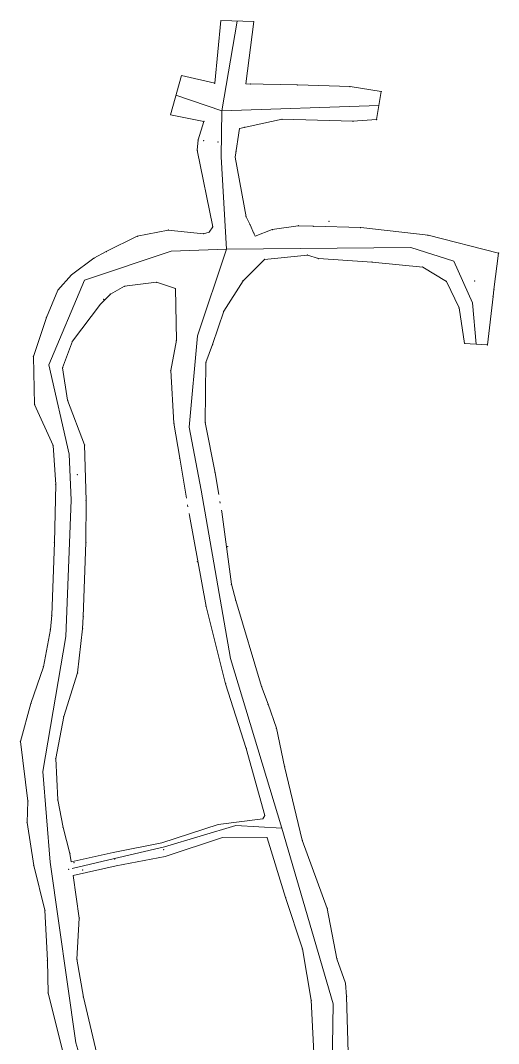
# Model space of a CAD drawing. Header units: millimetres. Extents: x 649692 to 649863, y 4147071 to 4147300.
# Drawn here: x 649737.7 to 649789.5, y 4147188.9 to 4147299.7 of the extents above; entities that cross this region are included whole.
import ezdxf

# ---------------------------------------------------------------- set-up
doc = ezdxf.new("R2010")
doc.units = ezdxf.units.MM
doc.header["$PDSIZE"] = -3
for name, color, linetype, lineweight in [('2614', 6, 'Continuous', 0), ('2635', 3, 'Continuous', 0), ('FERE', 5, 'Continuous', 0), ('GEOFENCE', 3, 'Continuous', 0)]:
    doc.layers.add(name, color=color, linetype=linetype, lineweight=lineweight)

msp = doc.modelspace()

# ---------------------------------------------------------------- linework, layer by layer
at = {"layer": '2614', "lineweight": 0}
for p, q in [((649750.34, 4147276.35, 2636.5), (649746.98, 4147274.68, 2636.19)), ((649746.98, 4147274.68, 2636.19), (649745.64, 4147273.97, 2636.04)), ((649745.64, 4147273.97, 2636.04), (649743.21, 4147272.16, 2635.64)), ((649743.21, 4147272.16, 2635.64), (649741.74, 4147270.52, 2635.34)), ((649747.43, 4147270.09, 2635.9), (649748.97, 4147270.93, 2636.19)), ((649748.97, 4147270.93, 2636.19), (649752.42, 4147271.37, 2636.58)), ((649741.74, 4147270.52, 2635.34), (649740.49, 4147267.55, 2635.11)), ((649746.37, 4147268.99, 2635.6), (649747.43, 4147270.09, 2635.9)), ((649743.32, 4147264.98, 2634.85), (649746.37, 4147268.99, 2635.6)), ((649740.49, 4147267.55, 2635.11), (649739.09, 4147263.34, 2634.73)), ((649742.25, 4147262.11, 2634.66), (649743.32, 4147264.98, 2634.85)), ((649739.09, 4147263.34, 2634.73), (649739.22, 4147258.12, 2634.14)), ((649742.78, 4147258.58, 2634.13), (649742.25, 4147262.11, 2634.66)), ((649739.22, 4147258.12, 2634.14), (649741.21, 4147253.67, 2633.52)), ((649744.63, 4147253.74, 2633.61), (649742.78, 4147258.58, 2634.13)), ((649741.36, 4147243.19, 2632.4), (649741.07, 4147235.31, 2630.73)), ((649744.78, 4147243.18, 2632.04), (649744.49, 4147235.15, 2630.79)), ((649741.07, 4147235.31, 2630.73), (649740.93, 4147233.75, 2630.46)), ((649744.49, 4147235.15, 2630.79), (649744.41, 4147233.84, 2630.39)), ((649740.93, 4147233.75, 2630.46), (649740.17, 4147229.73, 2630.03)), ((649744.41, 4147233.84, 2630.39), (649743.88, 4147229.05, 2629.68)), ((649738.82, 4147225.75, 2629.1), (649740.17, 4147229.73, 2630.03)), ((649743.88, 4147229.05, 2629.68), (649742.38, 4147224.32, 2628.64)), ((649737.68, 4147221.64, 2628.92), (649738.82, 4147225.75, 2629.1)), ((649742.38, 4147224.32, 2628.64), (649741.5, 4147219.77, 2627.86)), ((649738.49, 4147215.18, 2627.38), (649737.68, 4147221.64, 2628.92)), ((649741.5, 4147219.77, 2627.86), (649741.73, 4147215.31, 2627.33)), ((649738.49, 4147215.18, 2627.38), (649738.4, 4147212.86, 2626.92)), ((649742.3, 4147212.33, 2626.88), (649741.73, 4147215.31, 2627.33)), ((649738.4, 4147212.86, 2626.92), (649739.12, 4147208.21, 2626.73)), ((649743.04, 4147209.51, 2626.63), (649742.3, 4147212.33, 2626.88)), ((649743.17, 4147208.61, 2626.23), (649743.04, 4147209.51, 2626.63)), ((649739.12, 4147208.21, 2626.73), (649740.34, 4147203.35, 2625.76)), ((649744.05, 4147202.51, 2625.65), (649743.39, 4147207.12, 2625.98)), ((649740.34, 4147203.35, 2625.76), (649740.6, 4147197.92, 2625.12)), ((649743.8, 4147198.04, 2625.04), (649744.05, 4147202.51, 2625.65)), ((649740.6, 4147197.92, 2625.12), (649740.67, 4147194.39, 2624.33)), ((649743.8, 4147198.04, 2625.04), (649744.51, 4147193.95, 2624.13)), ((649744.51, 4147193.95, 2624.13), (649746.26, 4147186.58, 2622.78))]:
    msp.add_line(p, q, dxfattribs=at)
at = {"layer": '2614'}
for p, q in [((649741.21, 4147253.67, 2633.52), (649741.51, 4147249.46, 2633.27)), ((649744.63, 4147253.74, 2633.61), (649744.79, 4147247.71, 2632.83)), ((649741.51, 4147249.46, 2633.27), (649741.36, 4147243.19, 2632.4)), ((649744.79, 4147247.71, 2632.83), (649744.78, 4147243.18, 2632.04)), ((649740.67, 4147194.39, 2624.33), (649742.81, 4147185.88, 2622.79))]:
    msp.add_line(p, q, dxfattribs=at)
at = {"layer": '2614', "lineweight": 0}
for p in [(649746.98, 4147274.68, 2636.19), (649745.64, 4147273.97, 2636.04), (649743.21, 4147272.16, 2635.64), (649748.97, 4147270.93, 2636.19), (649741.74, 4147270.52, 2635.34), (649747.43, 4147270.09, 2635.9), (649746.37, 4147268.99, 2635.6), (649746.68, 4147269.51, 2635.72), (649740.49, 4147267.55, 2635.11), (649743.32, 4147264.98, 2634.85), (649739.09, 4147263.34, 2634.73), (649742.25, 4147262.11, 2634.66), (649739.22, 4147258.12, 2634.14), (649742.78, 4147258.58, 2634.13), (649741.21, 4147253.67, 2633.52), (649744.63, 4147253.74, 2633.61), (649743.84, 4147250.51, 2634.65), (649741.51, 4147249.46, 2633.27), (649741.51, 4147249.46, 2633.27), (649741.51, 4147249.46, 2633.27), (649744.79, 4147247.71, 2632.83), (649744.79, 4147247.71, 2632.83), (649744.79, 4147247.71, 2632.83), (649741.36, 4147243.19, 2632.4), (649744.78, 4147243.18, 2632.04), (649741.07, 4147235.31, 2630.73), (649744.49, 4147235.15, 2630.79), (649740.93, 4147233.75, 2630.46), (649744.41, 4147233.84, 2630.39), (649740.17, 4147229.73, 2630.03), (649743.88, 4147229.05, 2629.68), (649738.82, 4147225.75, 2629.1), (649742.38, 4147224.32, 2628.64), (649737.68, 4147221.64, 2628.92), (649741.5, 4147219.77, 2627.86), (649738.49, 4147215.18, 2627.38), (649741.73, 4147215.31, 2627.33), (649738.4, 4147212.86, 2626.92), (649742.3, 4147212.33, 2626.88), (649743.04, 4147209.51, 2626.63), (649739.12, 4147208.21, 2626.73), (649740.34, 4147203.35, 2625.76), (649744.05, 4147202.51, 2625.65), (649740.6, 4147197.92, 2625.12), (649743.8, 4147198.04, 2625.04), (649740.67, 4147194.39, 2624.33), (649740.67, 4147194.39, 2624.33), (649744.51, 4147193.95, 2624.13)]:
    msp.add_point(p, dxfattribs=at)
at = {"layer": '2635', "lineweight": 0}
for p, q in [((649759.38, 4147299.71, 2622.65), (649758.72, 4147292.91, 2635.64)), ((649759.38, 4147299.71, 2622.65), (649762.96, 4147299.59, 2618.92)), ((649762.96, 4147299.59, 2618.92), (649762.1, 4147292.85, 2634.66)), ((649755.12, 4147293.75, 2635.87), (649753.94, 4147289.5, 2635.84)), ((649758.72, 4147292.91, 2635.64), (649755.12, 4147293.75, 2635.87)), ((649762.1, 4147292.85, 2634.66), (649767.69, 4147292.74, 2636.85)), ((649767.69, 4147292.74, 2636.85), (649773.38, 4147292.56, 2636.82)), ((649773.38, 4147292.56, 2636.82), (649776.76, 4147292.01, 2636.97)), ((649776.76, 4147292.01, 2636.97), (649776.26, 4147288.98, 2636.95)), ((649757.56, 4147288.78, 2637.04), (649753.94, 4147289.5, 2635.84)), ((649757.56, 4147288.78, 2637.04), (649756.92, 4147286.78, 2637.13)), ((649761.41, 4147288.03, 2637.13), (649766.03, 4147289.01, 2637.11)), ((649766.03, 4147289.01, 2637.11), (649773.69, 4147288.8, 2636.98)), ((649773.69, 4147288.8, 2636.98), (649776.26, 4147288.98, 2636.95)), ((649761.41, 4147288.03, 2637.13), (649760.95, 4147284.91, 2637.2)), ((649756.84, 4147285.66, 2637.28), (649756.92, 4147286.78, 2637.13)), ((649758.52, 4147277.38, 2637.27), (649756.84, 4147285.66, 2637.28)), ((649762.12, 4147278.46, 2637.36), (649760.95, 4147284.91, 2637.2)), ((649762.56, 4147277.59, 2637.46), (649762.12, 4147278.46, 2637.36)), ((649762.97, 4147276.66, 2637.47), (649762.56, 4147277.59, 2637.46)), ((649753.69, 4147277.01, 2636.92), (649750.34, 4147276.35, 2636.5)), ((649757.51, 4147276.61, 2637.36), (649753.69, 4147277.01, 2636.92)), ((649757.51, 4147276.61, 2637.36), (649758.14, 4147276.8, 2637.11)), ((649758.14, 4147276.8, 2637.11), (649758.52, 4147277.38, 2637.27)), ((649763.11, 4147276.35, 2637.38), (649762.97, 4147276.66, 2637.47)), ((649763.11, 4147276.35, 2637.38), (649764.96, 4147277.06, 2637.3)), ((649764.96, 4147277.06, 2637.3), (649767.78, 4147277.48, 2637.36)), ((649767.78, 4147277.48, 2637.36), (649769.4, 4147277.42, 2636.83)), ((649769.4, 4147277.42, 2636.83), (649774.55, 4147277.29, 2636.16)), ((649774.55, 4147277.29, 2636.16), (649781.83, 4147276.46, 2635.54)), ((649781.83, 4147276.46, 2635.54), (649789.47, 4147274.52, 2634.07)), ((649764.12, 4147273.84, 2637.1), (649768.77, 4147274.3, 2637.31)), ((649768.77, 4147274.3, 2637.31), (649769.95, 4147273.93, 2637.04)), ((649788.97, 4147270.58, 2634.18), (649789.47, 4147274.52, 2634.07)), ((649761.8, 4147271.53, 2637.78), (649764.12, 4147273.84, 2637.1)), ((649769.95, 4147273.93, 2637.04), (649775.77, 4147273.55, 2636.13)), ((649775.77, 4147273.55, 2636.13), (649781.26, 4147273, 2635.52)), ((649781.26, 4147273, 2635.52), (649783.82, 4147271.46, 2634.85)), ((649752.42, 4147271.37, 2636.58), (649754.47, 4147270.68, 2637.45)), ((649761.8, 4147271.53, 2637.78), (649759.7, 4147268.23, 2638.27)), ((649783.82, 4147271.46, 2634.85), (649785.2, 4147268.59, 2635.67)), ((649754.47, 4147270.68, 2637.45), (649754.57, 4147265.09, 2638.54)), ((649788.26, 4147264.57, 2637.25), (649788.88, 4147269.83, 2635.74)), ((649788.88, 4147269.83, 2635.74), (649788.97, 4147270.58, 2634.18)), ((649759.7, 4147268.23, 2638.27), (649758.49, 4147264.62, 2638.88)), ((649785.2, 4147268.59, 2635.67), (649785.79, 4147264.73, 2637.13)), ((649754.57, 4147265.09, 2638.54), (649753.97, 4147261.82, 2638.98)), ((649757.77, 4147262.69, 2638.78), (649758.49, 4147264.62, 2638.88)), ((649785.79, 4147264.73, 2637.13), (649788.26, 4147264.57, 2637.25)), ((649757.77, 4147262.69, 2638.78), (649757.7, 4147256.19, 2639.68)), ((649754.31, 4147256.09, 2639.59), (649753.97, 4147261.82, 2638.98)), ((649754.93, 4147252.31, 2639.95), (649754.31, 4147256.09, 2639.59)), ((649757.7, 4147256.19, 2639.68), (649758.76, 4147250.74, 2640.12)), ((649755.67, 4147247.99, 2649.56), (649754.93, 4147252.31, 2639.95)), ((649758.76, 4147250.74, 2640.12), (649759.16, 4147248.37, 2649.5)), ((649759.29, 4147247.63, 2649.56), (649759.32, 4147247.43, 2649.5)), ((649755.83, 4147247.05, 2649.56), (649755.79, 4147247.25, 2649.5)), ((649759.45, 4147246.69, 2649.56), (649759.48, 4147246.49, 2649.5)), ((649759.48, 4147246.49, 2649.5), (649760.54, 4147238.65, 2641.23)), ((649755.99, 4147246.12, 2649.56), (649755.95, 4147246.32, 2649.5)), ((649757.79, 4147236.25, 2641.82), (649755.99, 4147246.12, 2649.56)), ((649761.01, 4147236.9, 2641.76), (649760.54, 4147238.65, 2641.23)), ((649763.81, 4147227.58, 2642.98), (649761.01, 4147236.9, 2641.76)), ((649757.79, 4147236.25, 2641.82), (649759.91, 4147227.88, 2642.74)), ((649759.91, 4147227.88, 2642.74), (649762.14, 4147220.88, 2643.7)), ((649764.51, 4147225.66, 2643.18), (649763.81, 4147227.58, 2642.98)), ((649765.4, 4147223.07, 2643.62), (649764.51, 4147225.66, 2643.18)), ((649766.3, 4147218.92, 2644.2), (649765.4, 4147223.07, 2643.62)), ((649762.14, 4147220.88, 2643.7), (649764.14, 4147213.62, 2644.7)), ((649768.2, 4147210.94, 2645.18), (649766.3, 4147218.92, 2644.2)), ((649764.14, 4147213.62, 2644.7), (649763.95, 4147213.27, 2645.04)), ((649764.4, 4147211.21, 2645.2), (649766.4, 4147204.73, 2646.02)), ((649770.91, 4147203.55, 2646.49), (649768.2, 4147210.94, 2645.18)), ((649768.23, 4147199.16, 2646.76), (649766.4, 4147204.73, 2646.02)), ((649770.91, 4147203.55, 2646.49), (649771.97, 4147198.1, 2646.83)), ((649768.23, 4147199.16, 2646.76), (649769.19, 4147193.61, 2647.65)), ((649772.88, 4147195.46, 2647.51), (649771.97, 4147198.1, 2646.83)), ((649773, 4147194.02, 2647.84), (649772.88, 4147195.46, 2647.51)), ((649769.53, 4147186.41, 2648.76), (649769.19, 4147193.61, 2647.65)), ((649773, 4147194.02, 2647.84), (649773.22, 4147186.72, 2648.81))]:
    msp.add_line(p, q, dxfattribs=at)
for p in [(649758.72, 4147292.91, 2637.48), (649762.63, 4147292.84, 2637.21), (649767.69, 4147292.74, 2636.85), (649773.38, 4147292.56, 2636.82), (649776.76, 4147292.01, 2636.97), (649757.56, 4147288.78, 2637.05), (649766.03, 4147289.01, 2637.11), (649773.69, 4147288.8, 2636.98), (649776.26, 4147288.98, 2636.95), (649761.94, 4147288.15, 2636.89), (649756.92, 4147286.78, 2637.13), (649756.92, 4147286.78, 2637.13), (649757.53, 4147286.68, 2640.17), (649759.08, 4147286.54, 2638.29), (649756.84, 4147285.66, 2637.28), (649761.03, 4147285.5, 2637.05), (649762.12, 4147278.46, 2637.36), (649762.56, 4147277.59, 2637.46), (649771.12, 4147277.97, 2637.41), (649753.69, 4147277.01, 2636.92), (649757.51, 4147276.61, 2637.36), (649758.14, 4147276.8, 2637.11), (649758.52, 4147277.38, 2637.27), (649762.97, 4147276.66, 2637.47), (649764.96, 4147277.06, 2637.3), (649767.78, 4147277.48, 2637.36), (649769.4, 4147277.42, 2636.83), (649774.55, 4147277.29, 2636.16), (649781.83, 4147276.46, 2635.54), (649750.34, 4147276.35, 2636.5), (649768.77, 4147274.3, 2637.31), (649789.47, 4147274.52, 2634.07), (649764.12, 4147273.84, 2637.1), (649769.95, 4147273.93, 2637.04), (649775.77, 4147273.55, 2636.13), (649781.26, 4147273, 2635.52), (649752.42, 4147271.37, 2636.58), (649761.8, 4147271.53, 2637.78), (649783.82, 4147271.46, 2634.85), (649754.47, 4147270.68, 2637.45), (649788.88, 4147269.83, 2635.74), (649788.97, 4147270.58, 2634.18), (649759.7, 4147268.23, 2638.27), (649785.2, 4147268.59, 2635.67), (649754.57, 4147265.09, 2638.54), (649758.49, 4147264.62, 2638.88), (649785.79, 4147264.73, 2637.13), (649788.26, 4147264.57, 2637.25), (649757.77, 4147262.69, 2638.78), (649753.97, 4147261.82, 2638.98), (649754.31, 4147256.09, 2639.59), (649757.7, 4147256.19, 2639.68), (649754.93, 4147252.31, 2639.95), (649758.76, 4147250.74, 2640.12), (649760.13, 4147242.73, 2640.89), (649756.85, 4147241.11, 2640.83), (649760.54, 4147238.65, 2641.23), (649761.01, 4147236.9, 2641.76), (649757.79, 4147236.25, 2641.82), (649759.91, 4147227.88, 2642.74), (649763.81, 4147227.58, 2642.98), (649764.51, 4147225.66, 2643.18), (649765.4, 4147223.07, 2643.62), (649762.14, 4147220.88, 2643.7), (649766.3, 4147218.92, 2644.2), (649768.2, 4147210.94, 2645.18), (649766.4, 4147204.73, 2646.02), (649770.91, 4147203.55, 2646.49), (649768.23, 4147199.16, 2646.76), (649771.97, 4147198.1, 2646.83), (649769.19, 4147193.61, 2647.65), (649773, 4147194.02, 2647.84)]:
    msp.add_point(p, dxfattribs=at)
at = {"layer": 'FERE', "lineweight": 0}
for p, q in [((649759.1, 4147212.65, 2645.04), (649763.95, 4147213.27, 2646.73)), ((649752.99, 4147210.65, 2640.12), (649759.1, 4147212.65, 2645.04)), ((649753.37, 4147209.19, 2640.12), (649759.56, 4147211.22, 2642.4)), ((649759.56, 4147211.22, 2645.04), (649764.4, 4147211.21, 2646.73)), ((649747.74, 4147209.62, 2633.81), (649752.99, 4147210.65, 2640.12)), ((649743.17, 4147208.61, 2627.31), (649747.74, 4147209.62, 2633.81)), ((649748.05, 4147208.15, 2633.81), (649753.37, 4147209.19, 2640.12))]:
    msp.add_line(p, q, dxfattribs=at)
at = {"layer": 'FERE'}
msp.add_line((649743.39, 4147207.12, 2627.31), (649748.05, 4147208.15, 2633.81), dxfattribs=at)
at = {"layer": 'FERE', "lineweight": 0}
for p in [(649786.88, 4147271.5, 2627.6), (649763.95, 4147213.27, 2645.04), (649764.4, 4147211.21, 2645.2), (649753.18, 4147209.92, 2640.12), (649747.89, 4147208.89, 2633.81), (649742.91, 4147207.78, 2629.31), (649743.48, 4147208.52, 2627.99), (649744.41, 4147207.72, 2629.12)]:
    msp.add_point(p, dxfattribs=at)
at = {"layer": 'GEOFENCE'}
for p, q in [((649759.51, 4147289.93, 2636.96), (649761.17, 4147299.65, 2620.78)), ((649759.51, 4147289.93, 2636.96), (649754.53, 4147291.62, 2635.86)), ((649759.41, 4147284.94, 2637.36), (649759.51, 4147289.93, 2636.96)), ((649759.51, 4147289.93, 2636.96), (649776.51, 4147290.5, 2636.96)), ((649760, 4147274.96, 2637.11), (649759.41, 4147284.94, 2637.36)), ((649744.61, 4147271.58, 2635.61), (649754, 4147274.74, 2636.9)), ((649754, 4147274.74, 2636.9), (649760, 4147274.96, 2637.11)), ((649760, 4147274.96, 2637.11), (649756.85, 4147265.56, 2638.43)), ((649760, 4147274.96, 2637.11), (649779.95, 4147275.13, 2635.74)), ((649779.95, 4147275.13, 2635.74), (649784.63, 4147273.63, 2634.85)), ((649784.63, 4147273.63, 2634.85), (649786.64, 4147269.15, 2635.78)), ((649740.75, 4147262.41, 2634.65), (649744.61, 4147271.58, 2635.61)), ((649786.64, 4147269.15, 2635.78), (649787.03, 4147264.65, 2637.19)), ((649756.85, 4147265.56, 2638.43), (649755.96, 4147255.68, 2639.7)), ((649742.96, 4147252.73, 2633.47), (649740.75, 4147262.41, 2634.65)), ((649755.96, 4147255.68, 2639.7), (649757.26, 4147248.84, 2646.87)), ((649743.17, 4147247.76, 2632.96), (649742.96, 4147252.73, 2633.47)), ((649757.26, 4147248.84, 2646.87), (649760.44, 4147230.6, 2639.31)), ((649742.59, 4147232.99, 2630.37), (649743.17, 4147247.76, 2632.96)), ((649740.1, 4147218.39, 2628), (649742.59, 4147232.99, 2630.37)), ((649760.44, 4147230.6, 2639.31), (649765.99, 4147212.23, 2644.94)), ((649740.92, 4147208.57, 2626.32), (649740.1, 4147218.39, 2628)), ((649761, 4147212.53, 2645.01), (649753.29, 4147210.23, 2639.08)), ((649765.99, 4147212.23, 2644.94), (649761, 4147212.53, 2645.01)), ((649765.99, 4147212.23, 2644.94), (649771.55, 4147193.21, 2647.67)), ((649753.29, 4147210.23, 2639.08), (649747.24, 4147208.8, 2631.24)), ((649747.24, 4147208.8, 2631.24), (649743.28, 4147207.86, 2626.1)), ((649743.69, 4147189.01, 2623.18), (649740.92, 4147208.57, 2626.32)), ((649771.55, 4147193.21, 2647.67), (649771.28, 4147173.38, 2650.24)), ((649749.46, 4147170.05, 2620.52), (649743.69, 4147189.01, 2623.18))]:
    msp.add_line(p, q, dxfattribs=at)

doc.saveas('drawing.dxf')
